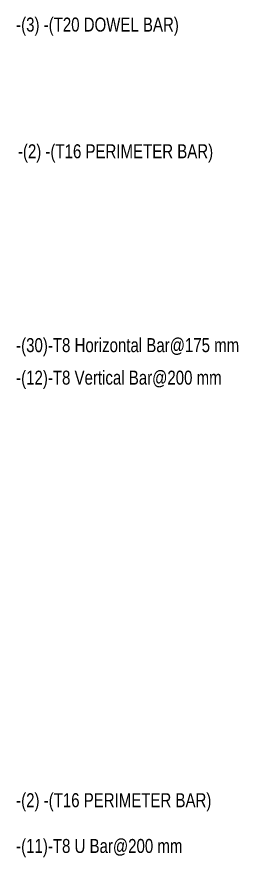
# Model space of a CAD drawing. Header units: millimetres. Extents: x 15401 to 36280, y -2060 to 13564.
# Drawn here: x 25852 to 27429, y -1572 to 4422 of the extents above; entities that cross this region are included whole.
import ezdxf

# ---------------------------------------------------------------- set-up
doc = ezdxf.new("R2010")
doc.units = ezdxf.units.MM
doc.layers.add('S-RBAR-IDEN', color=171, linetype='Continuous', lineweight=9)
doc.styles.add('Nirmala UI Semilight', font='NirmalaS.ttf', dxfattribs={"width": 0.8, "height": 100})

msp = doc.modelspace()

# ---------------------------------------------------------------- texts
at = {"layer": 'S-RBAR-IDEN', "char_height": 100, "attachment_point": 1, "style": 'Nirmala UI Semilight'}
for s, insert, width in [('-(3) -(T20 DOWEL BAR)', (25847.42286, 4416.42747), 1357.0966), ('-(2) -(T16 PERIMETER BAR)', (25860.0147, 3512.77209), 1546.9362), ('-(30)-T8 Horizontal Bar@175 mm', (25847.42286, 2130.11467), 1934.3116), ('-(12)-T8 Vertical Bar@200 mm', (25847.42286, 1898.24342), 1764.9952), ('-(2) -(T16 PERIMETER BAR)', (25847.42286, -1115.39761), 1546.9362), ('-(11)-T8 U Bar@200 mm', (25847.42286, -1441.72432), 1400.7084)]:
    msp.add_mtext(s, dxfattribs=dict(at, insert=insert, width=width))

doc.saveas('drawing.dxf')
